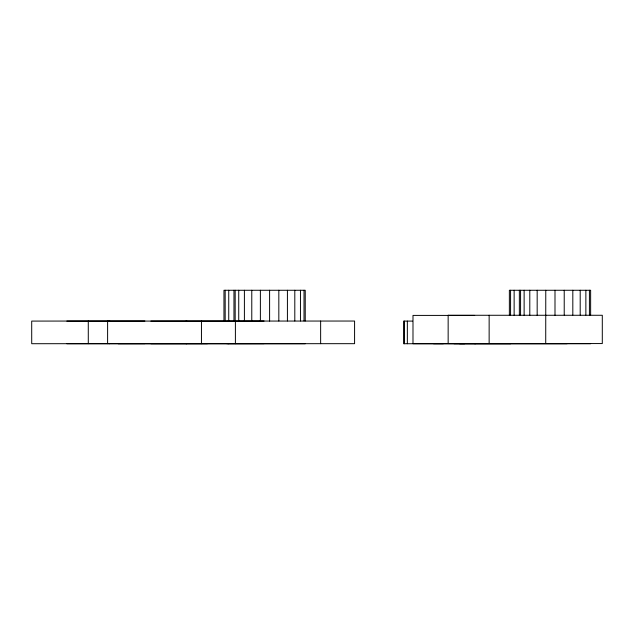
<?xml version="1.0" encoding="UTF-8"?>
<svg xmlns="http://www.w3.org/2000/svg" width="634" height="634" viewBox="0 0 634 634"><rect width="100%" height="100%" fill="white"/><g stroke="black" fill="none" stroke-linecap="round" stroke-linejoin="round"><path stroke-width="0.95" d="M107.614 321.034L31.7 321.089L31.716 343.715L107.606 343.668L107.614 321.034L144.877 321.002M201.446 343.676L201.453 321.042M235.396 343.676L235.396 321.042M320.638 343.676L320.638 321.042M489.139 343.565L489.147 315.272M545.723 343.573L545.771 290.269M66.855 321.105L354.588 321.042L354.58 343.676L66.871 343.731M108.969 321.05L109.698 320.994M186.047 321.105L186.776 321.05M228.153 321.05L228.882 320.994M108.985 343.676L109.714 343.62M186.063 343.731L186.792 343.676M228.169 343.676L228.898 343.62M459.531 343.699L464.698 343.699M567.137 343.699L412.988 343.699L412.996 315.407L474.676 315.415M107.606 343.668L144.869 343.636M226.798 343.668L264.061 343.636M433.49 343.699L443.372 343.699M453.984 343.699L510.56 343.707M150.884 321.089L264.061 321.002M412.441 321.097L403.557 321.097L403.557 343.731L590.634 343.731M150.9 343.715L207.484 343.676M118.162 343.731L305.239 343.731M509.831 315.272L510.568 315.304L510.576 290.269M509.831 343.565L510.56 343.596M474.676 343.699L475.405 343.731M88.277 321.05L88.292 343.676M590.634 315.019L590.634 290.269L509.364 290.269L509.364 315.32M589.422 290.269L589.422 315.019M585.864 290.269L585.864 315.019M580.197 290.269L580.197 315.019M572.819 290.269L572.819 315.019M564.22 290.269L564.22 315.019M554.996 290.269L554.996 315.32M537.172 290.269L537.172 315.32M529.794 290.269L529.794 315.32M524.128 290.269L524.128 315.32M520.569 290.269L520.569 315.32M519.357 290.269L519.357 315.32M514.134 290.269L514.134 315.32M407.345 321.097L407.345 343.731M404.524 321.097L404.524 343.731M305.239 320.962L305.239 290.269L223.961 290.269L223.961 321.097M304.019 290.269L304.019 320.962M300.461 290.269L300.461 320.962M294.802 290.269L294.802 320.962M287.416 290.269L287.416 320.962M278.825 290.269L278.825 320.962M269.601 290.269L269.601 321.097M260.376 290.269L260.376 321.097M251.777 290.269L251.777 321.097M244.399 290.269L244.399 321.097M238.733 290.269L238.733 321.097M235.174 290.269L235.174 321.097M233.962 290.269L233.962 321.097M228.739 290.269L228.739 321.097M225.173 290.269L225.173 321.097M448.151 315.272L448.151 343.557L602.3 343.565L602.3 315.272L448.151 315.272"/></g></svg>
